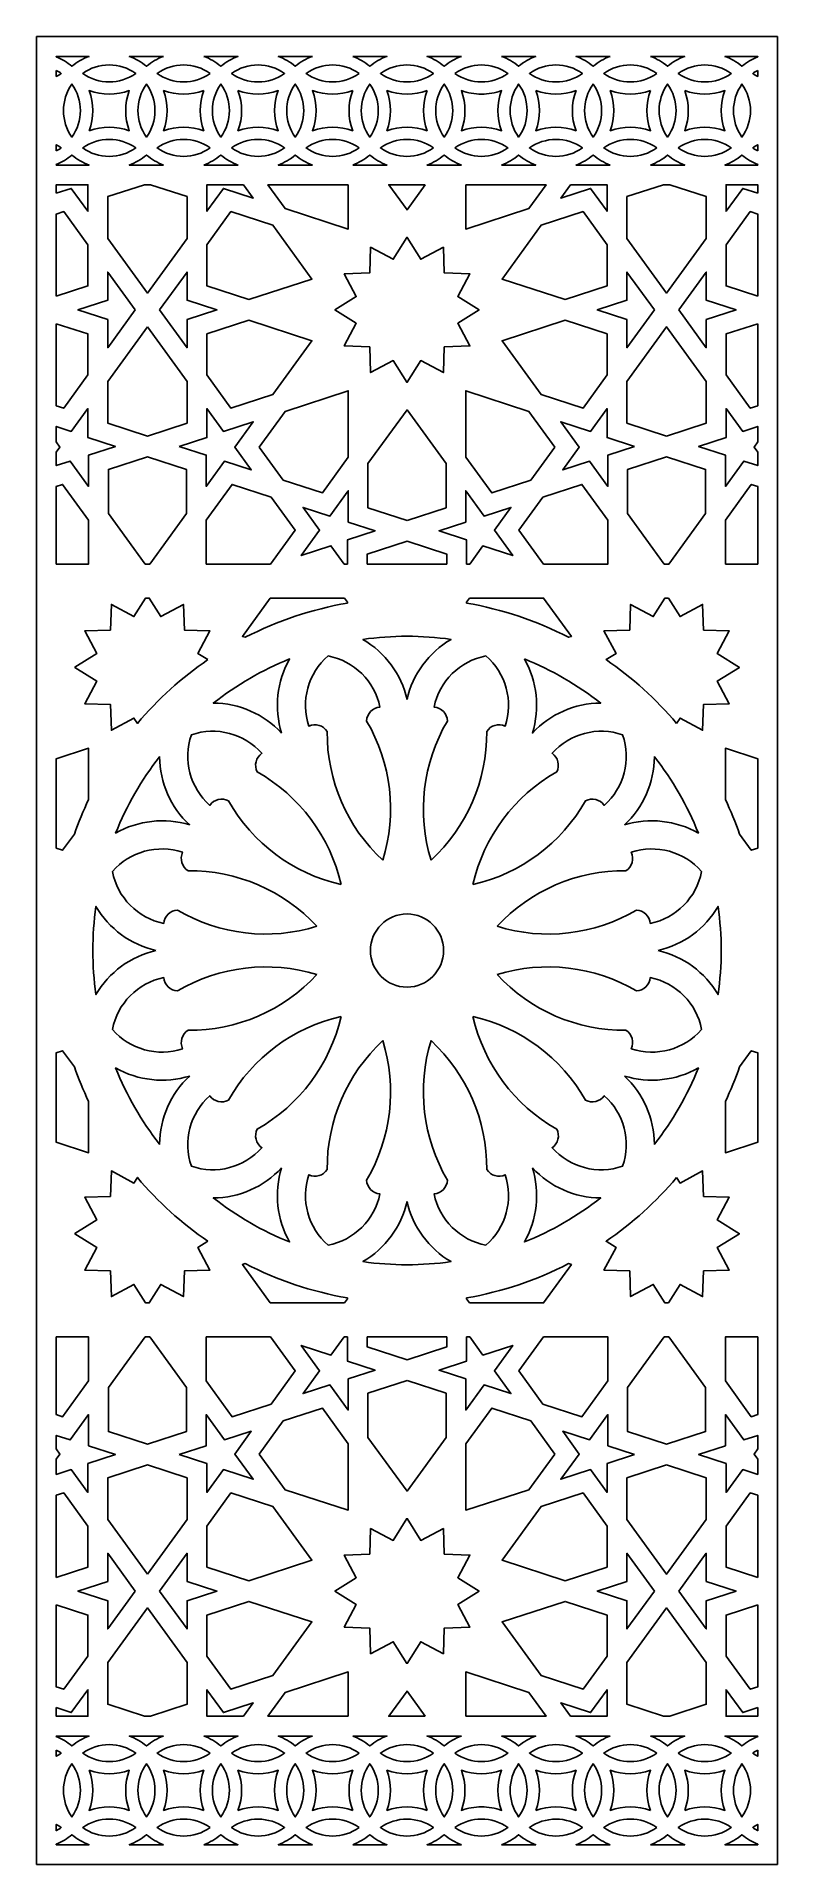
# Model space of a CAD drawing. Extents: x 1754 to 2504, y 163 to 2013.
import ezdxf

# ---------------------------------------------------------------- set-up
doc = ezdxf.new("R2010")
doc.units = 0
doc.layers.add('LAYER_01', color=1, linetype='CONTINUOUS')

msp = doc.modelspace()

# ---------------------------------------------------------------- linework, layer by layer
at = {"layer": 'LAYER_01'}
for points in [[(1753.7, 162.5), (2503.7, 162.5), (2503.7, 2012.5), (1753.7, 2012.5)], [(1773.7, 1853.9), (1788.9, 1858.8), (1805.7, 1835.7), (1805.7, 1862.5), (1773.7, 1862.5)], [(1862.8, 1862.5), (1825.7, 1850.5), (1825.7, 1808.2), (1865.9, 1752.9), (1906.1, 1808.2), (1906.1, 1850.5), (1868.9, 1862.5)], [(1963.1, 1862.5), (1973, 1849), (1942.8, 1858.8), (1926.1, 1835.7), (1926.1, 1862.5)], [(2069.2, 1862.5), (2069.2, 1817.7), (2005.3, 1838.5), (1987.9, 1862.5)], [(2147.2, 1862.5), (2128.7, 1837.1), (2110.2, 1862.5)], [(2188.2, 1862.5), (2188.2, 1817.7), (2252.1, 1838.5), (2269.5, 1862.5)], [(2294.2, 1862.5), (2284.4, 1849), (2314.5, 1858.8), (2331.3, 1835.7), (2331.3, 1862.5)], [(2394.6, 1862.5), (2431.7, 1850.5), (2431.7, 1808.2), (2391.5, 1752.9), (2351.3, 1808.2), (2351.3, 1850.5), (2388.4, 1862.5)], [(2483.7, 1853.9), (2468.5, 1858.8), (2451.7, 1835.7), (2451.7, 1862.5), (2483.7, 1862.5)], [(1773.7, 1749.8), (1805.7, 1760.2), (1805.7, 1801.7), (1781.3, 1835.3), (1773.7, 1832.8)], [(1926.1, 1801.7), (1950.5, 1835.3), (1993, 1821.5), (2032.4, 1767.1), (1968.6, 1746.4), (1926.1, 1760.2)], [(2331.3, 1801.7), (2306.9, 1835.3), (2264.4, 1821.5), (2224.9, 1767.1), (2288.8, 1746.4), (2331.3, 1760.2)], [(2483.7, 1749.8), (2451.7, 1760.2), (2451.7, 1801.7), (2476.1, 1835.3), (2483.7, 1832.8)], [(2128.7, 1663), (2128.9, 1662.6), (2142.6, 1684.6), (2165.6, 1672.5), (2166.4, 1698.4), (2192.3, 1699.4), (2180, 1722.3), (2201.6, 1735.9), (2180, 1749.4), (2192.3, 1772.3), (2166.4, 1773.3), (2165.6, 1799.2), (2142.6, 1787.1), (2128.9, 1809.2), (2128.7, 1808.8), (2128.4, 1809.2), (2114.8, 1787.1), (2091.8, 1799.2), (2091, 1773.3), (2065.1, 1772.3), (2077.3, 1749.4), (2055.8, 1735.9), (2077.3, 1722.3), (2065.1, 1699.4), (2091, 1698.4), (2091.8, 1672.5), (2114.8, 1684.6), (2128.4, 1662.6)], [(1853.5, 1735.9), (1825.7, 1697.6), (1825.7, 1726.1), (1795.6, 1735.9), (1825.7, 1745.7), (1825.7, 1774.2)], [(1878.2, 1735.9), (1906.1, 1697.6), (1906.1, 1726.1), (1936.2, 1735.9), (1906.1, 1745.7), (1906.1, 1774.2)], [(2379.1, 1735.9), (2351.3, 1697.6), (2351.3, 1726.1), (2321.2, 1735.9), (2351.3, 1745.7), (2351.3, 1774.2)], [(2403.9, 1735.9), (2431.7, 1697.6), (2431.7, 1726.1), (2461.8, 1735.9), (2431.7, 1745.7), (2431.7, 1774.2)], [(1773.7, 1721.9), (1805.7, 1711.6), (1805.7, 1670), (1781.3, 1636.4), (1773.7, 1638.9)], [(1926.1, 1670), (1950.5, 1636.4), (1993, 1650.2), (2032.4, 1704.6), (1968.6, 1725.4), (1926.1, 1711.6)], [(2331.3, 1670), (2306.9, 1636.4), (2264.4, 1650.2), (2224.9, 1704.6), (2288.8, 1725.4), (2331.3, 1711.6)], [(2483.7, 1721.9), (2451.7, 1711.6), (2451.7, 1670), (2476.1, 1636.4), (2483.7, 1638.9)], [(1865.9, 1718.9), (1906.1, 1663.5), (1906.1, 1621.3), (1865.9, 1608.2), (1825.7, 1621.3), (1825.7, 1663.5)], [(2391.5, 1608.2), (2431.7, 1621.3), (2431.7, 1663.5), (2391.5, 1718.9), (2351.3, 1663.5), (2351.3, 1621.3)], [(1979.1, 1597.1), (2003.5, 1563.5), (2043, 1550.7), (2069.2, 1586.8), (2069.2, 1654), (2005.3, 1633.2)], [(2278.3, 1597.1), (2253.9, 1563.5), (2214.4, 1550.7), (2188.2, 1586.8), (2188.2, 1654), (2252.1, 1633.2)], [(1773.7, 1592), (1777.4, 1597.1), (1773.7, 1602.2), (1773.7, 1617.9), (1788.9, 1612.9), (1805.7, 1636), (1805.7, 1606.7), (1833.5, 1597.7), (1806.4, 1588.9), (1806.4, 1557.2), (1787.8, 1582.8), (1773.7, 1578.3)], [(1898.2, 1597.7), (1925.4, 1588.9), (1925.4, 1557.2), (1944, 1582.8), (1971.1, 1574), (1954.3, 1597.1), (1973, 1622.7), (1942.8, 1612.9), (1926.1, 1636), (1926.1, 1606.7)], [(2128.7, 1522.8), (2168.2, 1535.7), (2168.2, 1580.3), (2128.7, 1634.7), (2089.2, 1580.3), (2089.2, 1535.7)], [(2359.1, 1597.7), (2332, 1588.9), (2332, 1557.2), (2313.4, 1582.8), (2286.3, 1574), (2303, 1597.1), (2284.4, 1622.7), (2314.5, 1612.9), (2331.3, 1636), (2331.3, 1606.7)], [(2483.7, 1592), (2480, 1597.1), (2483.7, 1602.2), (2483.7, 1617.9), (2468.5, 1612.9), (2451.7, 1636), (2451.7, 1606.7), (2423.9, 1597.7), (2451, 1588.9), (2451, 1557.2), (2469.6, 1582.8), (2483.7, 1578.3)], [(1863.5, 1478.6), (1826.4, 1529.7), (1826.4, 1574.4), (1865.9, 1587.2), (1905.4, 1574.4), (1905.4, 1529.7), (1868.3, 1478.6)], [(2389.1, 1478.6), (2393.9, 1478.6), (2431, 1529.7), (2431, 1574.4), (2391.5, 1587.2), (2352, 1574.4), (2352, 1529.7)], [(1773.7, 1478.6), (1773.7, 1557.2), (1780.1, 1559.3), (1806.4, 1523.2), (1806.4, 1478.6)], [(1990.6, 1478.6), (2015.5, 1512.9), (1991.1, 1546.5), (1951.6, 1559.3), (1925.4, 1523.2), (1925.4, 1478.6)], [(2266.8, 1478.6), (2241.9, 1512.9), (2266.3, 1546.5), (2305.8, 1559.3), (2332, 1523.2), (2332, 1478.6)], [(2451, 1478.6), (2483.7, 1478.6), (2483.7, 1557.2), (2477.2, 1559.3), (2451, 1523.2)], [(2068.5, 1478.6), (2068.5, 1503.3), (2096.3, 1512.3), (2069.2, 1521.1), (2069.2, 1552.8), (2050.6, 1527.2), (2023.5, 1536), (2040.2, 1512.9), (2021.6, 1487.3), (2051.7, 1497.1), (2065.2, 1478.6)], [(2188.9, 1478.6), (2188.9, 1503.3), (2161.1, 1512.3), (2188.2, 1521.1), (2188.2, 1552.8), (2206.8, 1527.2), (2233.9, 1536), (2217.2, 1512.9), (2235.8, 1487.3), (2205.6, 1497.1), (2192.2, 1478.6)], [(2088.5, 1478.6), (2088.5, 1488.7), (2128.7, 1501.8), (2168.9, 1488.7), (2168.9, 1478.6)], [(1773.7, 696.4), (1773.7, 617.8), (1780.1, 615.7), (1806.4, 651.9), (1806.4, 696.4)], [(1863.5, 696.4), (1826.4, 645.4), (1826.4, 600.7), (1865.9, 587.9), (1905.4, 600.7), (1905.4, 645.4), (1868.3, 696.4)], [(1990.6, 696.4), (2015.5, 662.1), (1991.1, 628.5), (1951.6, 615.7), (1925.4, 651.9), (1925.4, 696.4)], [(2068.5, 696.4), (2068.5, 671.8), (2096.3, 662.7), (2069.2, 653.9), (2069.2, 622.3), (2050.6, 647.9), (2023.5, 639.1), (2040.2, 662.1), (2021.6, 687.8), (2051.7, 678), (2065.2, 696.4)], [(2088.5, 696.4), (2088.5, 686.3), (2128.7, 673.3), (2168.9, 686.3), (2168.9, 696.4)], [(2188.9, 696.4), (2188.9, 671.8), (2161.1, 662.7), (2188.2, 653.9), (2188.2, 622.3), (2206.8, 647.9), (2233.9, 639.1), (2217.2, 662.1), (2235.8, 687.8), (2205.6, 678), (2192.2, 696.4)], [(2266.8, 696.4), (2241.9, 662.1), (2266.3, 628.5), (2305.8, 615.7), (2332, 651.9), (2332, 696.4)], [(2393.9, 696.4), (2431, 645.4), (2431, 600.7), (2391.5, 587.9), (2352, 600.7), (2352, 645.4), (2389.1, 696.4)], [(2483.7, 696.4), (2483.7, 617.8), (2477.2, 615.7), (2451, 651.9), (2451, 696.4)], [(2128.7, 652.2), (2168.2, 639.4), (2168.2, 594.7), (2128.7, 540.4), (2089.2, 594.7), (2089.2, 639.4)], [(1773.7, 583.1), (1777.4, 577.9), (1773.7, 572.8), (1773.7, 557.2), (1788.9, 562.1), (1805.7, 539), (1805.7, 568.3), (1833.5, 577.3), (1806.4, 586.2), (1806.4, 617.8), (1787.8, 592.2), (1773.7, 596.8)], [(1898.2, 577.3), (1925.4, 586.2), (1925.4, 617.8), (1944, 592.2), (1971.1, 601), (1954.3, 577.9), (1973, 552.3), (1942.8, 562.1), (1926.1, 539), (1926.1, 568.3)], [(1979.1, 577.9), (2003.5, 611.5), (2043, 624.4), (2069.2, 588.2), (2069.2, 521.1), (2005.3, 541.8)], [(2278.3, 577.9), (2253.9, 611.5), (2214.4, 624.4), (2188.2, 588.2), (2188.2, 521.1), (2252.1, 541.8)], [(2359.1, 577.3), (2332, 586.2), (2332, 617.8), (2313.4, 592.2), (2286.3, 601), (2303, 577.9), (2284.4, 552.3), (2314.5, 562.1), (2331.3, 539), (2331.3, 568.3)], [(2483.7, 583.1), (2480, 577.9), (2483.7, 572.8), (2483.7, 557.2), (2468.5, 562.1), (2451.7, 539), (2451.7, 568.3), (2423.9, 577.3), (2451, 586.2), (2451, 617.8), (2469.6, 592.2), (2483.7, 596.8)], [(1865.9, 456.2), (1906.1, 511.5), (1906.1, 553.8), (1865.9, 566.8), (1825.7, 553.8), (1825.7, 511.5)], [(2391.5, 566.8), (2431.7, 553.8), (2431.7, 511.5), (2391.5, 456.2), (2351.3, 511.5), (2351.3, 553.8)], [(1773.7, 453.1), (1805.7, 463.5), (1805.7, 505), (1781.3, 538.6), (1773.7, 536.1)], [(1926.1, 505), (1950.5, 538.6), (1993, 524.8), (2032.4, 470.5), (1968.6, 449.7), (1926.1, 463.5)], [(2331.3, 505), (2306.9, 538.6), (2264.4, 524.8), (2224.9, 470.5), (2288.8, 449.7), (2331.3, 463.5)], [(2483.7, 453.1), (2451.7, 463.5), (2451.7, 505), (2476.1, 538.6), (2483.7, 536.1)], [(2128.7, 512.1), (2128.9, 512.5), (2142.6, 490.4), (2165.6, 502.5), (2166.4, 476.6), (2192.3, 475.6), (2180, 452.7), (2201.6, 439.2), (2180, 425.6), (2192.3, 402.7), (2166.4, 401.8), (2165.6, 375.8), (2142.6, 387.9), (2128.9, 365.9), (2128.7, 366.3), (2128.4, 365.9), (2114.8, 387.9), (2091.8, 375.8), (2091, 401.8), (2065.1, 402.7), (2077.3, 425.6), (2055.8, 439.2), (2077.3, 452.7), (2065.1, 475.6), (2091, 476.6), (2091.8, 502.5), (2114.8, 490.4), (2128.4, 512.5)], [(1853.5, 439.2), (1825.7, 477.5), (1825.7, 449), (1795.6, 439.2), (1825.7, 429.4), (1825.7, 400.9)], [(1878.2, 439.2), (1906.1, 477.5), (1906.1, 449), (1936.2, 439.2), (1906.1, 429.4), (1906.1, 400.9)], [(2379.1, 439.2), (2351.3, 477.5), (2351.3, 449), (2321.2, 439.2), (2351.3, 429.4), (2351.3, 400.9)], [(2403.9, 439.2), (2431.7, 477.5), (2431.7, 449), (2461.8, 439.2), (2431.7, 429.4), (2431.7, 400.9)], [(1926.1, 373.3), (1950.5, 339.8), (1993, 353.6), (2032.4, 407.9), (1968.6, 428.7), (1926.1, 414.9)], [(2331.3, 373.3), (2306.9, 339.8), (2264.4, 353.6), (2224.9, 407.9), (2288.8, 428.7), (2331.3, 414.9)], [(1773.7, 425.3), (1805.7, 414.9), (1805.7, 373.3), (1781.3, 339.8), (1773.7, 342.2)], [(1862.8, 312.5), (1825.7, 324.6), (1825.7, 366.8), (1865.9, 422.2), (1906.1, 366.8), (1906.1, 324.6), (1868.9, 312.5)], [(2394.6, 312.5), (2431.7, 324.6), (2431.7, 366.8), (2391.5, 422.2), (2351.3, 366.8), (2351.3, 324.6), (2388.4, 312.5)], [(2483.7, 425.3), (2451.7, 414.9), (2451.7, 373.3), (2476.1, 339.8), (2483.7, 342.2)], [(2069.2, 312.5), (2069.2, 357.3), (2005.3, 336.5), (1987.9, 312.5)], [(2188.2, 312.5), (2188.2, 357.3), (2252.1, 336.5), (2269.5, 312.5)], [(1773.7, 321.2), (1788.9, 316.2), (1805.7, 339.3), (1805.7, 312.5), (1773.7, 312.5)], [(1963.1, 312.5), (1973, 326), (1942.8, 316.2), (1926.1, 339.3), (1926.1, 312.5)], [(2147.2, 312.5), (2128.7, 338), (2110.2, 312.5)], [(2294.2, 312.5), (2284.4, 326), (2314.5, 316.2), (2331.3, 339.3), (2331.3, 312.5)], [(2483.7, 321.2), (2468.5, 316.2), (2451.7, 339.3), (2451.7, 312.5), (2483.7, 312.5)]]:
    msp.add_lwpolyline(points, close=True, dxfattribs=at)
for points in [[(1773.7, 1992, -0.079258), (1789.5, 1982.5, -0.085982), (1806.9, 1992.5), (1773.7, 1992.5)], [(1827.2, 1983.8, -0.156048), (1854.1, 1975.2, -0.319886), (1800.4, 1975.2, -0.156048)], [(1882.2, 1992.5, 0.085982), (1864.9, 1982.5, 0.085982), (1847.6, 1992.5)], [(1929.4, 1975.2, -0.319886), (1875.7, 1975.2, -0.319886)], [(1923, 1992.5, -0.085982), (1940.3, 1982.5, -0.085982), (1957.6, 1992.5)], [(1978, 1966.6, -0.156048), (1951.1, 1975.2, -0.319886), (2004.8, 1975.2, -0.156048)], [(2033, 1992.5, 0.085982), (2015.6, 1982.5, 0.085982), (1998.3, 1992.5)], [(2080.2, 1975.2, -0.319886), (2026.5, 1975.2, -0.319886)], [(2073.7, 1992.5, -0.085982), (2091, 1982.5, -0.085982), (2108.3, 1992.5)], [(2128.7, 1966.6, 0.156048), (2155.5, 1975.2, 0.319886), (2101.8, 1975.2, 0.156048)], [(2183.7, 1992.5, 0.085982), (2166.4, 1982.5, 0.085982), (2149.1, 1992.5)], [(2177.2, 1975.2, 0.319886), (2230.9, 1975.2, 0.319886)], [(2224.4, 1992.5, -0.085982), (2241.7, 1982.5, -0.085982), (2259.1, 1992.5)], [(2279.4, 1966.6, -0.156048), (2252.6, 1975.2, -0.319886), (2306.3, 1975.2, -0.156048)], [(2334.4, 1992.5, 0.085982), (2317.1, 1982.5, 0.085982), (2299.8, 1992.5)], [(2381.6, 1975.2, -0.319886), (2327.9, 1975.2, -0.319886)], [(2375.2, 1992.5, -0.085982), (2392.5, 1982.5, -0.085982), (2409.8, 1992.5)], [(2430.2, 1966.6, -0.156048), (2403.3, 1975.2, -0.319886), (2457, 1975.2, -0.156048)], [(2483.7, 1992, 0.079258), (2467.8, 1982.5, 0.085982), (2450.5, 1992.5), (2483.7, 1992.5)], [(1773.7, 1978.3, -0.03199), (1778.7, 1975.2, -0.03199), (1773.7, 1972.1)], [(1781, 1937.5, -0.156048), (1789.5, 1964.4, -0.319886), (1789.5, 1910.7, -0.156048)], [(1873.5, 1937.5, 0.156048), (1864.9, 1964.4, 0.319886), (1864.9, 1910.7, 0.156048)], [(1931.7, 1937.5, -0.156048), (1940.3, 1964.4, -0.319886), (1940.3, 1910.7, -0.156048)], [(2024.2, 1937.5, 0.156048), (2015.6, 1964.4, 0.319886), (2015.6, 1910.7, 0.156048)], [(2082.4, 1937.5, -0.156048), (2091, 1964.4, -0.319886), (2091, 1910.7, -0.156048)], [(2175, 1937.5, 0.156048), (2166.4, 1964.4, 0.319886), (2166.4, 1910.7, 0.156048)], [(2233.1, 1937.5, -0.156048), (2241.7, 1964.4, -0.319886), (2241.7, 1910.7, -0.156048)], [(2325.7, 1937.5, 0.156048), (2317.1, 1964.4, 0.319886), (2317.1, 1910.7, 0.156048)], [(2383.9, 1937.5, -0.156048), (2392.5, 1964.4, -0.319886), (2392.5, 1910.7, -0.156048)], [(2476.4, 1937.5, 0.156048), (2467.8, 1964.4, 0.319886), (2467.8, 1910.7, 0.156048)], [(2483.7, 1978.3, 0.03199), (2478.7, 1975.2, 0.03199), (2483.7, 1972.1)], [(1806.9, 1917.2, 0.179184), (1806.9, 1957.9, 0.179184), (1847.6, 1957.9, 0.179184), (1847.6, 1917.2, 0.179184)], [(1923, 1957.9, -0.179184), (1882.2, 1957.9, -0.179184), (1882.2, 1917.2, -0.179184), (1923, 1917.2, -0.179184)], [(1957.6, 1957.9, 0.179184), (1998.3, 1957.9, 0.179184), (1998.3, 1917.2, 0.179184), (1957.6, 1917.2, 0.179184)], [(2073.7, 1957.9, -0.179184), (2033, 1957.9, -0.179184), (2033, 1917.2, -0.179184), (2073.7, 1917.2, -0.179184)], [(2149.1, 1957.9, -0.179184), (2108.3, 1957.9, -0.179184), (2108.3, 1917.2, -0.179184), (2149.1, 1917.2, -0.179184)], [(2204.1, 1954.2, -0.088884), (2183.7, 1957.9, -0.179184), (2183.7, 1917.2, -0.179184), (2224.4, 1917.2, -0.179184), (2224.4, 1957.9, -0.088884)], [(2259.1, 1957.9, 0.179184), (2299.8, 1957.9, 0.179184), (2299.8, 1917.2, 0.179184), (2259.1, 1917.2, 0.179184)], [(2375.2, 1957.9, -0.179184), (2334.4, 1957.9, -0.179184), (2334.4, 1917.2, -0.179184), (2375.2, 1917.2, -0.179184)], [(2409.8, 1957.9, 0.179184), (2450.5, 1957.9, 0.179184), (2450.5, 1917.2, 0.179184), (2409.8, 1917.2, 0.179184)], [(1827.2, 1891.2, 0.156048), (1854.1, 1899.8, 0.319886), (1800.4, 1899.8, 0.156048)], [(1929.4, 1899.8, 0.319886), (1875.7, 1899.8, 0.319886)], [(1951.1, 1899.8, -0.319886), (2004.8, 1899.8, -0.319886)], [(2080.2, 1899.8, 0.319886), (2026.5, 1899.8, 0.319886)], [(2155.5, 1899.8, 0.319886), (2101.8, 1899.8, 0.319886)], [(2177.2, 1899.8, -0.319886), (2230.9, 1899.8, -0.319886)], [(2279.4, 1908.4, 0.156048), (2252.6, 1899.8, 0.319886), (2306.3, 1899.8, 0.156048)], [(2381.6, 1899.8, 0.319886), (2327.9, 1899.8, 0.319886)], [(2403.3, 1899.8, -0.319886), (2457, 1899.8, -0.319886)], [(1773.7, 1896.7, 0.03199), (1778.7, 1899.8, 0.03199), (1773.7, 1903)], [(1773.7, 1883.1, 0.079258), (1789.5, 1892.6, 0.085982), (1806.9, 1882.5), (1773.7, 1882.5)], [(1882.2, 1882.5, -0.085982), (1864.9, 1892.6, -0.085982), (1847.6, 1882.5)], [(1923, 1882.5, 0.085982), (1940.3, 1892.6, 0.085982), (1957.6, 1882.5)], [(2033, 1882.5, -0.085982), (2015.6, 1892.6, -0.085982), (1998.3, 1882.5)], [(2073.7, 1882.5, 0.085982), (2091, 1892.6, 0.085982), (2108.3, 1882.5)], [(2183.7, 1882.5, -0.085982), (2166.4, 1892.6, -0.085982), (2149.1, 1882.5)], [(2224.4, 1882.5, 0.085982), (2241.7, 1892.6, 0.085982), (2259.1, 1882.5)], [(2334.4, 1882.5, -0.085982), (2317.1, 1892.6, -0.085982), (2299.8, 1882.5)], [(2375.2, 1882.5, 0.085982), (2392.5, 1892.6, 0.085982), (2409.8, 1882.5)], [(2483.7, 1883.1, -0.079258), (2467.8, 1892.6, -0.085982), (2450.5, 1882.5), (2483.7, 1882.5)], [(2483.7, 1896.7, -0.03199), (2478.7, 1899.8, -0.03199), (2483.7, 1903)], [(1927.2, 1381.9, 0.067771), (1855.8, 1317.3), (1852.3, 1322.8), (1829.4, 1310.5), (1828.5, 1336.5), (1802.5, 1337.3), (1814.6, 1360.2), (1792.6, 1373.9), (1793, 1374.1), (1792.6, 1374.4), (1814.6, 1388.1), (1802.5, 1411), (1828.5, 1411.8), (1829.4, 1437.8), (1852.3, 1425.5), (1864.1, 1444.2), (1867.7, 1444.2), (1879.4, 1425.5), (1902.3, 1437.8), (1903.3, 1411.8), (1929.2, 1411), (1917.1, 1388.1)], [(2068.5, 1439.1, 0.076922), (1965, 1404.5), (1962.1, 1405.4), (1990.3, 1444.2), (2065.4, 1444.2), (2068.5, 1440)], [(2188.9, 1439.1, -0.076922), (2292.3, 1404.5), (2295.2, 1405.4), (2267, 1444.2), (2192, 1444.2), (2188.9, 1440)], [(2401.6, 1317.3, 0.067771), (2330.2, 1381.9), (2340.3, 1388.1), (2328.1, 1411), (2354.1, 1411.8), (2355.1, 1437.8), (2377.9, 1425.5), (2389.7, 1444.2), (2393.3, 1444.2), (2405.1, 1425.5), (2427.9, 1437.8), (2428.9, 1411.8), (2454.9, 1411), (2442.7, 1388.1), (2465.2, 1374.1), (2442.7, 1360.2), (2454.9, 1337.3), (2428.9, 1336.5), (2427.9, 1310.5), (2405.1, 1322.8)], [(2128.7, 1341.6, -0.207335), (2173.3, 1402.4, 0.070544), (2084, 1402.4, -0.207335)], [(2001.7, 1307.6, -0.207335), (2009.9, 1382.6, 0.070544), (1932.6, 1337.9, -0.207335)], [(2104.2, 1178.8, -0.21092), (2047.9, 1309.1, 0.380651), (2029.3, 1314.6, -0.303053), (2048.8, 1385.7, -0.303053), (2101.3, 1333.9, 0.380651), (2087.8, 1319.8, -0.21092)], [(2153.1, 1178.8, -0.21092), (2169.6, 1319.8, 0.380651), (2156.1, 1333.9, -0.303053), (2208.6, 1385.7, -0.303053), (2228.1, 1314.6, 0.380651), (2209.4, 1309.1, -0.21092)], [(2247.5, 1382.6, -0.207335), (2255.7, 1307.6, -0.207335), (2324.8, 1337.9, 0.070544)], [(2061.9, 1154.3, -0.21092), (1947.9, 1239.1, 0.380651), (1929.1, 1234.4, -0.303053), (1910.4, 1305.8, -0.303053), (1981.8, 1287.1, 0.380651), (1977.1, 1268.3, -0.21092)], [(2195.5, 1154.3, -0.21092), (2280.2, 1268.3, 0.380651), (2275.6, 1287.1, -0.303053), (2347, 1305.8, -0.303053), (2328.3, 1234.4, 0.380651), (2309.4, 1239.1, -0.21092)], [(1792, 1205.2, -0.026672), (1806.4, 1240.4), (1806.4, 1292.3), (1773.7, 1281.6), (1773.7, 1191.1), (1780.1, 1189)], [(1908.7, 1214.6, -0.207335), (1878.3, 1283.6, 0.070544), (1833.7, 1206.3, -0.207335)], [(2348.7, 1214.6, -0.207335), (2423.7, 1206.3, 0.070544), (2379.1, 1283.6, -0.207335)], [(2465.4, 1205.2, 0.026672), (2451, 1240.4), (2451, 1292.3), (2483.7, 1281.6), (2483.7, 1191.1), (2477.2, 1189)], [(2037.4, 1112, -0.21092), (1896.4, 1128.4, 0.380651), (1882.4, 1115, -0.303053), (1830.5, 1167.4, -0.303053), (1901.6, 1186.9, 0.380651), (1907.1, 1168.3, -0.21092)], [(2219.9, 1112, -0.21092), (2350.3, 1168.3, 0.380651), (2355.7, 1186.9, -0.303053), (2426.9, 1167.4, -0.303053), (2375, 1115, 0.380651), (2361, 1128.4, -0.21092)], [(1874.6, 1087.5, -0.207335), (1813.8, 1132.2, 0.070544), (1813.8, 1042.9, -0.207335)], [(2382.8, 1087.5, -0.207335), (2443.6, 1042.9, 0.070544), (2443.6, 1132.2, -0.207335)], [(2037.4, 1063.1, -0.21092), (1907.1, 1006.8, 0.380651), (1901.6, 988.1, -0.303053), (1830.5, 1007.6, -0.303053), (1882.4, 1060.1, 0.380651), (1896.4, 1046.6, -0.21092)], [(2219.9, 1063.1, -0.21092), (2361, 1046.6, 0.380651), (2375, 1060.1, -0.303053), (2426.9, 1007.6, -0.303053), (2355.7, 988.1, 0.380651), (2350.3, 1006.8, -0.21092)], [(2061.9, 1020.7, -0.21092), (1977.1, 906.8, 0.380651), (1981.8, 887.9, -0.303053), (1910.4, 869.2, -0.303053), (1929.1, 940.6, 0.380651), (1947.9, 936, -0.21092)], [(2195.5, 1020.7, -0.21092), (2309.4, 936, 0.380651), (2328.3, 940.6, -0.303053), (2347, 869.2, -0.303053), (2275.6, 887.9, 0.380651), (2280.2, 906.8, -0.21092)], [(1792, 969.8, 0.026672), (1806.4, 934.7), (1806.4, 882.8), (1773.7, 893.4), (1773.7, 984), (1780.1, 986.1)], [(2104.2, 996.3, -0.21092), (2087.8, 855.2, 0.380651), (2101.3, 841.2, -0.303053), (2048.8, 789.3, -0.303053), (2029.3, 860.5, 0.380651), (2047.9, 865.9, -0.21092)], [(2153.1, 996.3, -0.21092), (2209.4, 865.9, 0.380651), (2228.1, 860.5, -0.303053), (2208.6, 789.3, -0.303053), (2156.1, 841.2, 0.380651), (2169.6, 855.2, -0.21092)], [(2465.4, 969.8, -0.026672), (2451, 934.7), (2451, 882.8), (2483.7, 893.4), (2483.7, 984), (2477.2, 986.1)], [(1908.7, 960.5, -0.207335), (1833.7, 968.7, 0.070544), (1878.3, 891.4, -0.207335)], [(2348.7, 960.5, -0.207335), (2379.1, 891.4, 0.070544), (2423.7, 968.7, -0.207335)], [(1927.2, 793.2, -0.067771), (1855.8, 857.8), (1852.3, 852.2), (1829.4, 864.5), (1828.5, 838.6), (1802.5, 837.8), (1814.6, 814.8), (1792.6, 801.2), (1793, 800.9), (1792.6, 800.6), (1814.6, 787), (1802.5, 764), (1828.5, 763.2), (1829.4, 737.3), (1852.3, 749.6), (1864.1, 730.8), (1867.7, 730.8), (1879.4, 749.6), (1902.3, 737.3), (1903.3, 763.2), (1929.2, 764), (1917.1, 787)], [(2001.7, 867.5, -0.207335), (1932.6, 837.1, 0.070544), (2009.9, 792.5, -0.207335)], [(2255.7, 867.5, -0.207335), (2247.5, 792.5, 0.070544), (2324.8, 837.1, -0.207335)], [(2401.6, 857.8, -0.067771), (2330.2, 793.2), (2340.3, 787), (2328.1, 764), (2354.1, 763.2), (2355.1, 737.3), (2377.9, 749.6), (2389.7, 730.8), (2393.3, 730.8), (2405.1, 749.6), (2427.9, 737.3), (2428.9, 763.2), (2454.9, 764), (2442.7, 787), (2465.2, 800.9), (2442.7, 814.8), (2454.9, 837.8), (2428.9, 838.6), (2427.9, 864.5), (2405.1, 852.2)], [(2128.7, 833.5, -0.207335), (2084, 772.6, 0.070544), (2173.3, 772.6, -0.207335)], [(2068.5, 735.9, -0.076922), (1965, 770.6), (1962.1, 769.6), (1990.3, 730.8), (2065.4, 730.8), (2068.5, 735.1)], [(2188.9, 735.9, 0.076922), (2292.3, 770.6), (2295.2, 769.6), (2267, 730.8), (2192, 730.8), (2188.9, 735.1)], [(1773.7, 292, -0.079258), (1789.5, 282.5, -0.085982), (1806.9, 292.5), (1773.7, 292.5)], [(1773.7, 278.3, -0.03199), (1778.7, 275.2, -0.03199), (1773.7, 272.1)], [(1827.2, 283.8, -0.156048), (1854.1, 275.2, -0.319886), (1800.4, 275.2, -0.156048)], [(1882.2, 292.5, 0.085982), (1864.9, 282.5, 0.085982), (1847.6, 292.5)], [(1929.4, 275.2, -0.319886), (1875.7, 275.2, -0.319886)], [(1923, 292.5, -0.085982), (1940.3, 282.5, -0.085982), (1957.6, 292.5)], [(1951.1, 275.2, 0.319886), (2004.8, 275.2, 0.319886)], [(2033, 292.5, 0.085982), (2015.6, 282.5, 0.085982), (1998.3, 292.5)], [(2080.2, 275.2, -0.319886), (2026.5, 275.2, -0.319886)], [(2073.7, 292.5, -0.085982), (2091, 282.5, -0.085982), (2108.3, 292.5)], [(2155.5, 275.2, -0.319886), (2101.8, 275.2, -0.319886)], [(2183.7, 292.5, 0.085982), (2166.4, 282.5, 0.085982), (2149.1, 292.5)], [(2177.2, 275.2, 0.319886), (2230.9, 275.2, 0.319886)], [(2224.4, 292.5, -0.085982), (2241.7, 282.5, -0.085982), (2259.1, 292.5)], [(2279.4, 266.6, -0.156048), (2252.6, 275.2, -0.319886), (2306.3, 275.2, -0.156048)], [(2334.4, 292.5, 0.085982), (2317.1, 282.5, 0.085982), (2299.8, 292.5)], [(2381.6, 275.2, -0.319886), (2327.9, 275.2, -0.319886)], [(2375.2, 292.5, -0.085982), (2392.5, 282.5, -0.085982), (2409.8, 292.5)], [(2403.3, 275.2, 0.319886), (2457, 275.2, 0.319886)], [(2483.7, 292, 0.079258), (2467.8, 282.5, 0.085982), (2450.5, 292.5), (2483.7, 292.5)], [(2483.7, 278.3, 0.03199), (2478.7, 275.2, 0.03199), (2483.7, 272.1)], [(1781, 237.5, 0.156048), (1789.5, 210.7, 0.319886), (1789.5, 264.4, 0.156048)], [(1873.5, 237.5, -0.156048), (1864.9, 210.7, -0.319886), (1864.9, 264.4, -0.156048)], [(1931.7, 237.5, 0.156048), (1940.3, 210.7, 0.319886), (1940.3, 264.4, 0.156048)], [(2024.2, 237.5, -0.156048), (2015.6, 210.7, -0.319886), (2015.6, 264.4, -0.156048)], [(2082.4, 237.5, 0.156048), (2091, 210.7, 0.319886), (2091, 264.4, 0.156048)], [(2175, 237.5, -0.156048), (2166.4, 210.7, -0.319886), (2166.4, 264.4, -0.156048)], [(2233.1, 237.5, 0.156048), (2241.7, 210.7, 0.319886), (2241.7, 264.4, 0.156048)], [(2325.7, 237.5, -0.156048), (2317.1, 210.7, -0.319886), (2317.1, 264.4, -0.156048)], [(2383.9, 237.5, 0.156048), (2392.5, 210.7, 0.319886), (2392.5, 264.4, 0.156048)], [(2476.4, 237.5, -0.156048), (2467.8, 210.7, -0.319886), (2467.8, 264.4, -0.156048)], [(1806.9, 257.9, -0.179184), (1806.9, 217.2, -0.179184), (1847.6, 217.2, -0.179184), (1847.6, 257.9, -0.179184)], [(1923, 217.2, 0.179184), (1882.2, 217.2, 0.179184), (1882.2, 257.9, 0.179184), (1923, 257.9, 0.179184)], [(1957.6, 217.2, -0.179184), (1998.3, 217.2, -0.179184), (1998.3, 257.9, -0.179184), (1957.6, 257.9, -0.179184)], [(2073.7, 217.2, 0.179184), (2033, 217.2, 0.179184), (2033, 257.9, 0.179184), (2073.7, 257.9, 0.179184)], [(2149.1, 217.2, 0.179184), (2108.3, 217.2, 0.179184), (2108.3, 257.9, 0.179184), (2149.1, 257.9, 0.179184)], [(2204.1, 220.8, 0.088884), (2183.7, 217.2, 0.179184), (2183.7, 257.9, 0.179184), (2224.4, 257.9, 0.179184), (2224.4, 217.2, 0.088884)], [(2259.1, 217.2, -0.179184), (2299.8, 217.2, -0.179184), (2299.8, 257.9, -0.179184), (2259.1, 257.9, -0.179184)], [(2375.2, 217.2, 0.179184), (2334.4, 217.2, 0.179184), (2334.4, 257.9, 0.179184), (2375.2, 257.9, 0.179184)], [(2409.8, 217.2, -0.179184), (2450.5, 217.2, -0.179184), (2450.5, 257.9, -0.179184), (2409.8, 257.9, -0.179184)], [(1827.2, 191.2, 0.156048), (1854.1, 199.8, 0.319886), (1800.4, 199.8, 0.156048)], [(1929.4, 199.8, 0.319886), (1875.7, 199.8, 0.319886)], [(1978, 208.4, 0.156048), (1951.1, 199.8, 0.319886), (2004.8, 199.8, 0.156048)], [(2080.2, 199.8, 0.319886), (2026.5, 199.8, 0.319886)], [(2128.7, 208.4, -0.156048), (2155.5, 199.8, -0.319886), (2101.8, 199.8, -0.156048)], [(2177.2, 199.8, -0.319886), (2230.9, 199.8, -0.319886)], [(2279.4, 208.4, 0.156048), (2252.6, 199.8, 0.319886), (2306.3, 199.8, 0.156048)], [(2381.6, 199.8, 0.319886), (2327.9, 199.8, 0.319886)], [(2430.2, 208.4, 0.156048), (2403.3, 199.8, 0.319886), (2457, 199.8, 0.156048)], [(1773.7, 196.7, 0.03199), (1778.7, 199.8, 0.03199), (1773.7, 203)], [(1773.7, 183.1, 0.079258), (1789.5, 192.6, 0.085982), (1806.9, 182.5), (1773.7, 182.5)], [(1882.2, 182.5, -0.085982), (1864.9, 192.6, -0.085982), (1847.6, 182.5)], [(1923, 182.5, 0.085982), (1940.3, 192.6, 0.085982), (1957.6, 182.5)], [(2033, 182.5, -0.085982), (2015.6, 192.6, -0.085982), (1998.3, 182.5)], [(2073.7, 182.5, 0.085982), (2091, 192.6, 0.085982), (2108.3, 182.5)], [(2183.7, 182.5, -0.085982), (2166.4, 192.6, -0.085982), (2149.1, 182.5)], [(2224.4, 182.5, 0.085982), (2241.7, 192.6, 0.085982), (2259.1, 182.5)], [(2334.4, 182.5, -0.085982), (2317.1, 192.6, -0.085982), (2299.8, 182.5)], [(2375.2, 182.5, 0.085982), (2392.5, 192.6, 0.085982), (2409.8, 182.5)], [(2483.7, 183.1, -0.079258), (2467.8, 192.6, -0.085982), (2450.5, 182.5), (2483.7, 182.5)], [(2483.7, 196.7, -0.03199), (2478.7, 199.8, -0.03199), (2483.7, 203)]]:
    msp.add_lwpolyline(points, format="xyb", close=True, dxfattribs=at)
msp.add_circle((2128.7, 1087.5), 37, dxfattribs=at)

doc.saveas('drawing.dxf')
